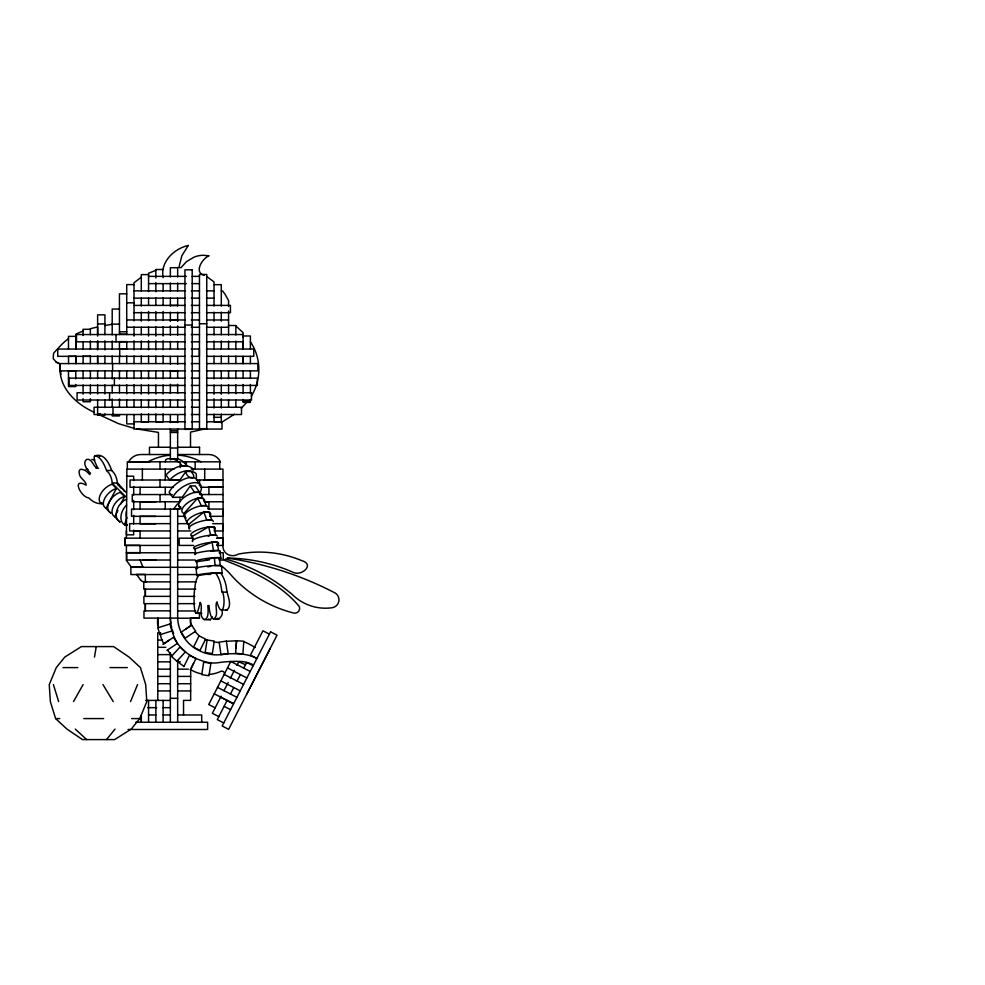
<?xml version="1.0" encoding="UTF-8"?>
<svg xmlns="http://www.w3.org/2000/svg" width="985" height="985" viewBox="0 0 985 985"><rect width="100%" height="100%" fill="white"/><g stroke="black" fill="none" stroke-linecap="round" stroke-linejoin="round"><path stroke-width="1.48" d="M140.067 552.745L140.079 545.468M140.079 538.204L140.079 531.001M140.079 509.11L140.079 501.833L155.839 501.833M140.079 494.556L140.079 487.292M142.369 480.015L142.369 469.106M158.45 447.252L158.45 432.403L136.644 428.918M165.258 494.556L165.258 487.255M165.258 480.015L165.258 469.106M165.258 461.83C164.544 457.754 171.021 458.37 173.508 459.145A28.368 20.057 -90 0 1 177.731 461.399L178.765 462.137M190.684 669.16L190.659 700.397L183.542 700.397L183.542 714.938M208.918 509.11L208.918 501.833L204.363 501.833M126.388 538.167L126.412 530.903M222.979 523.688L223.029 516.312M221.687 609.53C225.294 618.58 212.329 623.924 210.433 614.246A23.788 16.819 -90 0 1 209.066 605.529L207.761 605.615C208.266 609.099 209.128 621.276 203.329 619.072C198.687 614.529 203.193 606.415 200.14 602.352C193.983 631.225 192.912 594.608 195.067 586.962A16.856 11.918 90 0 1 197.726 576.865L197.997 576.41M236.018 648.032L236.56 640.804L226.402 641.284M196.52 477.725L196.15 473.551C188.061 467.185 175.589 473.169 169.654 480.126L166.009 474.979C171.944 468.023 184.429 462.039 192.518 468.417L193.183 470.337M94.474 657.093L96.247 646.591M190.634 618.211L190.524 618.691A10.022 10.022 0 0 0 191.459 625.229L185.5 629.218M126.4 525.621A42.183 29.833 -90 0 1 124.578 524.845L126.72 517.568M130.537 701.591L137.568 684.587M139.772 718.582L146.79 701.591L145.694 684.587L140.449 667.596L129.072 657.093L113.546 646.591L81.398 646.591L64.776 657.093L56.28 667.596L49.25 684.587L50.346 701.591L55.603 718.582L66.968 729.085L82.494 739.587L114.642 739.587L131.264 729.085L139.772 718.582L131.645 718.582M212.304 616.881L210.384 619.725L208.438 619.072M117.929 510.39L114.863 516.965L119.838 522.038M120.958 503.926L124.479 496.391L120.17 492.377L117.794 493.325A12.756 7.523 -47 0 0 108.412 503.926A12.756 7.523 -47 0 0 110.862 512.828M183.826 666.648L189.44 655.321L195.966 658.546L190.351 669.874M193.614 663.299L190.487 669.591L192.198 670.477A30.892 30.892 0 0 0 201.26 673.838L201.888 673.925M251.298 396.155C261.591 379.779 261.37 357.752 250.387 341.783M221.169 696.136L212.354 713.3L218.818 716.624M223.977 690.682L228.175 682.507M230.281 678.419L234.479 670.256M236.966 665.404L239.035 661.378A32.85 32.85 0 0 1 253.539 664.986M227.129 700.458L217.279 719.616L223.743 722.953M230.441 694.006L233.777 687.53M237.089 681.066L240.414 674.602M243.751 668.125L246.693 662.388L253.17 665.712M246.706 694.179L270.382 648.118M102.181 503.901A12.756 7.252 -43.7 0 1 100.051 495.344A12.756 7.252 -43.7 0 1 109.828 485.125L112.253 484.214L116.365 488.511L105.986 508.334L110.566 512.963M73.506 701.591L83.097 684.587M185.931 471.483C186.288 479.387 199.401 480.852 191.041 471.483L185.931 471.483L179.873 480.052L169.654 480.126M173.52 509.11L177.657 503.741M190.277 485.913L194.476 492.365L199.586 492.365L195.375 485.913L190.277 485.913L182.299 497.166L172.744 497.376L169.112 492.229A17.287 8.643 -35.3 0 1 185.796 478.525A17.287 8.643 -35.3 0 1 197.825 482.527M178.63 509.11L180.612 506.795M247.124 401.88L241.276 408.332M106.515 739.587L115.023 729.085M213.376 618.937C219.643 616.154 214.176 605.997 216.897 601.835C223.201 623.308 226.649 597.439 221.625 590.323A29.008 20.513 -90 0 0 215.456 572.814L197.185 575.708A12.756 1.12 -5.1 0 1 209.399 573.208A12.756 1.12 -5.1 0 1 221.736 573.541M226.144 610.244C232.866 606.969 227.683 596.036 226.735 590.323A29.008 20.513 -90 0 0 220.566 572.814L215.456 572.814M197.677 498.09L201.334 505.711L206.444 505.711L202.775 498.09L197.677 498.09L183.973 513.407L182.656 512.705A12.756 5.602 -29.3 0 1 191.915 500.245A12.756 5.602 -29.3 0 1 204.634 501.882M203.907 512.015L206.702 520.105L211.812 520.105L209.005 512.015L203.907 512.015L188.775 524.352L187.532 523.786A12.756 4.506 -22.2 0 1 197.948 513.739A12.756 4.506 -22.2 0 1 210.519 515.069M234.455 414.229L220.985 422.7M68.556 338.594L68.076 338.938A66.389 66.389 0 0 0 60.344 345.858L54.273 352.433A3.755 3.755 0 0 0 53.498 353.861L53.239 358.675L56.157 362.012A14.935 14.935 0 0 0 59.359 363.539A1.551 1.551 0 0 1 60.233 364.869C57.819 387.204 75.611 403.936 94.338 412.346M141.286 277.204L134.022 282.744L134.022 320.888M169.001 640.275L163.793 643.771A30.794 30.794 0 0 1 160.346 634.611M162.919 644.399L173.422 637.357L177.448 643.377A47.305 47.305 0 0 0 201.888 660.689A33.662 33.662 0 0 0 211.196 662.88L211.886 662.942A28.602 28.602 0 0 0 216.885 662.868L221.65 662.228A141.914 141.914 0 0 1 237.816 661.341L245.499 664.703M166.945 650.408L177.448 643.377A48.745 48.745 0 0 1 170.38 618.1L170.417 509.085M148.021 461.83L148.661 461.448A55.271 55.271 0 0 1 167.795 455.439L170.38 455.279M208.241 536.148L210.691 535.163L215.801 535.163L213.782 526.827L208.672 526.827L192.531 536.259L191.336 535.828A12.756 3.447 -16.3 0 1 202.578 528.145A12.756 3.447 -16.3 0 1 215.038 529.154M102.046 503.667A29.008 20.513 -90 0 1 88.822 497.942C80.671 497.154 71.203 476.875 86.163 485.174C86.224 480.729 79.132 478.353 79.231 473.034A2.844 2.007 -90 0 1 79.145 471.273L79.293 470.707A2.844 2.007 -90 0 1 79.662 469.98L81.201 469.192L84.254 469.993A23.788 16.819 -90 0 1 89.672 474.598L90.509 473.206C87.308 470.35 81.866 462.802 86.668 459.392C92.578 458.025 93.6 468.528 97.441 467.629L94.462 460.808L94.154 456.991A2.179 1.539 -90 0 1 94.732 455.944C104.016 452.46 109.224 463.442 111.711 470.473L113.977 473.022A16.856 11.918 -90 0 1 117.338 482.699L126.363 492.697M100.335 455.636L99.891 455.944A2.179 1.539 -90 0 0 99.497 456.511M126.585 499.296L124.332 500.355A12.756 8.323 -59.5 0 0 116.439 512.077A12.756 8.323 -59.5 0 0 120.158 521.915M171.144 459.478L174.283 458.616L178.617 459.145A28.368 20.057 -90 0 1 182.841 461.399L187.556 466.127L182.447 466.127L180.403 463.701M210.519 551.255L218.559 550.516L217.205 542.169L212.095 542.169L195.276 548.867L194.119 548.559A12.756 2.45 -11.3 0 1 207.54 542.809A12.756 2.45 -11.3 0 1 217.094 544.656M124.479 496.391L122.091 497.339A12.756 7.523 -47 0 0 112.709 507.952A12.756 7.523 -47 0 0 115.171 516.842M116.365 488.511L113.94 489.422A12.756 7.252 -43.7 0 0 104.164 499.641A12.756 7.252 -43.7 0 0 106.294 508.211M155.839 270.37L148.563 273.227L148.563 291.609M83.109 331.071L82.838 331.169A70.994 70.994 0 0 0 75.771 334.235L75.808 348.924M85.99 469.303L87.985 469.389M204.781 428.955L190.511 432.107L190.511 447.252M91.827 459.392L94.856 460.13M205.57 559.886L214.348 557.682L219.458 557.682L220.234 565.562L215.124 565.562L214.348 557.682M216.244 573.578L220.566 572.814M104.927 325.518L112.192 324.324M207.749 566.843L210.704 566.326M209.189 674.331L210.962 674.22A31.052 31.052 0 0 0 220.308 671.585L220.554 671.45A2.783 2.783 0 0 1 224.605 673.543M75.833 363.588L75.771 356.311L68.482 356.311L68.556 363.6M75.771 384.458L75.771 386.576L68.482 386.576L68.482 370.889L75.833 370.877M149.806 461.854L128.604 461.903A13.765 13.765 0 0 1 140.806 454.528L170.393 454.528M203.907 479.954L222.992 479.917L223.066 487.255L200.805 487.255M208.327 487.218L223.004 487.193L223.115 516.312L209.805 516.312M163.116 269.508L155.839 269.508L155.839 278.004M148.563 274.606L141.286 274.606L141.286 290.858M148.563 276.366L186.387 276.366M192.198 276.366L199.475 276.366M148.563 283.631L186.387 283.631M192.198 283.631L199.475 283.631M134.022 284.603L126.72 284.603L126.72 334.506M214.028 284.665L221.293 284.665L221.293 306.027M134.022 290.87L185.229 290.87M191.299 290.87L199.475 290.87M206.444 290.87L214.028 290.87M221.293 290.87L222.475 290.87L224.765 293.801L228.569 300.487L228.569 306.495M126.745 293.825L119.444 293.825L119.468 334.506M134.022 298.147L185.229 298.147M191.299 298.147L199.475 298.147M206.444 298.147L214.028 298.147M126.72 302.814L134.022 302.814M134.022 305.399L185.229 305.399M191.299 305.399L199.475 305.399M206.444 305.399L230.428 305.399L230.428 312.688L206.444 312.688M170.356 305.449L177.657 305.449M119.468 309.044L112.192 309.044L112.192 334.9M134.022 312.688L185.229 312.688M191.299 312.688L199.475 312.688M126.72 319.94L185.229 319.977M191.287 319.977L199.475 319.977M206.444 319.977L228.569 319.977M170.356 320.002L177.657 320.002M199.45 323.745L206.751 323.745M97.626 323.93L104.927 323.93M112.192 324.163L119.468 324.163M184.934 325.05L192.198 325.05M228.569 325.518L235.846 325.518L235.846 335.011M126.72 327.242L185.229 327.279M191.287 327.279L199.475 327.279M206.444 327.279L228.569 327.279M90.374 329.298L83.085 329.298L83.109 335.503M119.444 331.785L126.745 331.785M119.444 334.149L126.745 334.149M185.229 334.543L76.51 334.543L76.51 341.82L185.229 341.82M191.287 334.543L199.475 334.543M206.444 334.543L243.11 334.543M191.287 341.82L199.475 341.82M206.444 341.82L243.11 341.82M119.444 348.887L126.745 348.887M185.229 349.035L57.746 349.035L57.746 356.336L185.229 356.336M191.299 349.035L199.352 349.035L199.352 356.336L191.299 356.336M206.444 349.035L253.773 349.035L253.773 356.336L206.444 356.336M83.085 356.311L90.374 356.311M185.229 363.588L60.036 363.588L60.036 370.877L185.229 370.877M191.299 363.588L199.475 363.588M206.444 363.588L257.873 363.588L257.873 370.877L206.444 370.877M191.299 370.877L199.475 370.877M170.356 370.914L177.657 370.914M68.482 378.129L185.229 378.154M191.287 378.154L199.475 378.154M206.444 378.154L257.344 378.154L257.344 385.43L206.444 385.43M185.229 385.43L68.938 385.43L68.938 378.154M191.287 385.43L199.475 385.43M170.356 385.455L177.657 385.455M185.229 392.732L77.076 392.732L77.076 400.008L185.229 400.008M191.287 392.732L199.475 392.732M206.444 392.732L251.507 392.732L251.507 400.008L206.444 400.008M191.287 400.008L199.475 400.008M243.098 401.178L250.387 401.178M185.229 407.248L94.055 407.248L94.055 414.525L185.229 414.525M191.299 407.248L199.475 407.248M206.444 407.248L241.51 407.248L241.51 414.525L206.444 414.525M97.626 413.774L100.544 413.774M191.299 414.525L199.475 414.525M214.028 417.295L221.293 417.295M134.022 421.777L185.303 421.777M191.422 421.777L199.475 421.777M206.715 421.777L222.007 421.777L222.007 429.066L134.022 429.066L134.022 414.513M170.356 421.826L177.657 421.826M134.022 423.895L126.72 423.895L126.72 414.513M199.45 428.672L206.751 428.672M170.356 430.802L177.657 430.802M170.356 432.477L177.657 432.477M170.393 447.252L149.474 447.252L149.449 454.528M177.657 447.252L199.536 447.252M170.356 448.015L177.657 448.015M177.657 454.528L209.473 454.528A12.916 12.916 0 0 1 220.48 461.842L182.028 461.83M96.013 468.244L98.586 468.244M174.123 469.106L126.88 469.106L126.425 534.83L133.689 534.83L133.689 530.065M191.238 469.106L222.979 469.106L222.992 479.917L196.372 479.978M95.176 455.636C101.43 457.348 104.361 464.932 106.552 470.473L111.711 470.473M126.425 476.186L133.689 476.186L133.689 480.421M180.526 480.015L130.045 480.015L130.045 487.255L173.261 487.255M106.552 470.473L108.83 473.022A16.856 11.918 -90 0 1 112.179 482.699L117.375 483.29M172.264 494.556L132.273 494.556L132.273 501.784L179.984 501.784L179.984 497.45M199.795 494.556L223.066 494.532M204.621 501.784L223.066 501.784M174.074 508.826L179.184 508.826M179.972 509.085L131.547 509.085L131.547 516.312L170.417 516.312M208.34 509.048L223.238 509.085L223.238 516.312M177.682 516.312L184.983 516.312M155.839 516.386L140.079 516.386L140.079 523.774L155.839 523.774M170.417 523.663L129.626 523.663L129.626 530.952L170.417 530.952M177.682 523.663L188.652 523.663M212.698 523.688L223.238 523.663L223.238 530.952L214.127 530.952M124.578 524.845L127.163 524.845M177.682 530.952L190.782 530.952M217.106 538.106L222.979 538.106M170.38 538.155L124.836 538.155L124.836 545.419L170.38 545.419M193.22 538.192L179.172 538.192L179.172 545.419L193.713 545.419M216.675 538.192L223.164 538.192L223.164 545.419L216.675 545.419M126.412 552.634L139.673 552.634M126.412 552.782L170.417 552.782M177.682 552.782L195.239 552.745M219.126 552.782L223.238 552.782L223.238 560.022L219.126 560.022M126.412 560.022L170.417 560.022M177.682 560.022L195.227 560.022M209.399 559.886L196.003 561.795A12.756 1.576 -7.2 0 1 209.756 558.089A12.756 1.576 -7.2 0 1 219.212 559.283M142.948 567.151L131.3 567.151L126.412 560.391L126.412 545.37L139.673 545.394M197.517 567.298L130.87 567.298L130.87 574.563L170.38 574.563M145.534 574.415L136.558 574.415L140.227 579.488A6.71 6.71 0 0 0 140.756 580.19M206.776 574.354L210.642 574.354M177.657 574.563L197.874 574.563M146.863 581.679L143.835 581.679A3.952 3.952 0 0 1 143.096 581.618M170.38 581.876L143.785 581.876L143.785 589.116L170.38 589.116M177.657 581.876L196.36 581.839M177.657 589.116L195.707 589.116M221.736 592.133L226.846 592.133M170.38 596.368L143.908 596.368L143.908 603.657L170.38 603.657M177.657 596.368L194.845 596.381M177.657 603.657L194.845 603.657M222.376 610.047L227.486 610.047M170.38 610.86L143.958 610.86L143.958 618.1L177.657 618.1A37.824 37.824 0 0 0 199.647 650.826A38.009 38.009 0 0 0 223.423 654.274A78.271 78.271 0 0 1 240.734 654.052L242.162 654.151A40.213 40.213 0 0 1 255.521 657.758L256.839 658.411M177.657 610.971L195.707 610.971M195.781 613.199L201.826 613.31L196.717 613.31M191.287 618.1L199.438 618.1M214.422 618.74L219.532 618.74M204.215 619.787L210.384 619.725M158.339 625.524L157.809 618.1A25.216 25.216 0 0 0 158.253 627.642M160.715 632.752L157.735 632.752L157.809 700.397M157.748 640.078L162.451 640.078M157.748 647.305L165.825 647.305M157.735 654.619L170.38 654.619M157.735 661.846L170.38 661.846M177.657 661.846L180.304 661.846M63.003 667.596L77.852 667.596M110 667.596L127.299 667.596M157.735 669.16L170.38 669.16M177.657 669.16L188.394 669.16M157.735 676.399L170.38 676.399M177.657 676.399L190.684 676.399M157.735 683.713L170.38 683.713M177.657 683.713L190.684 683.713M157.735 690.941L170.38 690.941M177.657 690.941L190.684 690.941M170.356 698.316L177.657 698.316M145.669 700.397L170.393 700.433M147.615 707.661L156.726 707.661M162.796 707.661L170.393 707.661M148.55 714.938L155.839 714.975M163.104 714.938L170.393 714.975M177.657 714.975L201.691 714.975L201.691 722.214M55.603 718.582L59.753 718.582M83.774 718.582L103.647 718.582M135.671 722.251L207.626 722.251L207.626 729.491L128.062 729.491M133.775 530.915L139.673 530.927M142.936 559.972L155.839 560.022M219.236 642.54L214.139 641.998M177.657 455.218L181.203 455.439A55.271 55.271 0 0 1 200.337 461.448L200.977 461.83M197.69 568.616L196.544 568.468A12.756 1.12 -5.1 0 1 208.758 565.969A12.756 1.12 -5.1 0 1 221.096 566.301M134.379 428.426L118.594 423.685L98.007 414.18M205.299 639.721L207.035 640.41M186.19 518.036L184.946 517.47A12.756 4.506 -22.2 0 1 195.362 507.423A12.756 4.506 -22.2 0 1 207.933 508.752M199.118 635.879L205.606 639.093L199.992 650.42L193.503 647.207L199.105 635.805L195.067 631.582M269.397 634.131L262.921 630.806L250.399 655.185L256.863 658.509M250.215 671.45L230.81 661.477L208.721 704.534L215.161 707.846M227.498 667.916L246.89 677.926M224.149 674.417L243.566 684.39M220.849 680.857L240.242 690.867M217.513 687.358L236.917 697.331M214.201 693.797L233.605 703.77L220.652 697.134M224.112 706.343L230.576 709.668M204.301 275.258C193.552 272.673 202.159 258.439 209.079 255.78L203.058 255.275A26.533 26.533 0 0 0 194.279 257.011L186.46 261.616L180.981 267.711L178.888 267.551L181.843 255.768L188.32 245.413C173.976 248.799 160.087 261.838 163.116 277.635M180.772 507.718L179.467 507.004A12.756 5.602 -29.3 0 1 188.714 494.544A12.756 5.602 -29.3 0 1 201.445 496.181M184.023 666.254L183.358 665.872A28.208 28.208 0 0 1 177.226 660.849M218.485 618.937L217.537 618.223M118.853 485.125L117.387 484.214L121.5 488.511M206.788 276.576L214.028 281.858L214.028 306.076M235.846 325.973L243.123 332.684L243.123 337.092M126.252 497.179L112.216 483.29M75.279 729.085L86.655 739.587M167.475 650.051L171.956 655.825M102.969 684.587L113.238 701.591M183.838 514.035L184.761 515.918M184.318 516.448L186.904 522.764M140.067 559.96L142.96 567.298M188.16 523.848L189.686 528.108M53.399 684.587L58.657 701.591M208.672 526.827L210.691 535.163M192.075 536.012L192.974 539.595M212.095 542.169L213.45 550.516M194.821 548.436L195.707 553.767M219.963 551.095L220.862 558.286M196.631 560.724L197.369 568M221.514 565.969L222.154 573.208M196.101 568.222L196.741 575.449M190.659 618.1L190.659 625.487M97.626 336.107L97.614 326.934L90.374 328.719L90.374 334.789M97.626 340.687L97.638 349.86M97.638 355.967L97.65 363.6L97.626 356.336M75.82 356.262L75.833 363.6M250.387 349.059L250.387 335.983L243.098 335.983L243.098 349.059M250.387 356.336L250.387 363.6M250.387 370.877L250.387 378.511M250.387 384.482L250.387 393.421M250.387 399.393L250.387 402.373L243.098 402.373L243.098 399.393M243.123 341.512L243.123 348.875M243.098 370.877L243.098 378.511M243.098 384.482L243.098 393.421M235.846 341.032L235.846 349.059M235.846 356.077L235.846 363.6M235.846 370.877L235.846 378.659M235.846 384.667L235.846 393.704M235.846 399.725L235.846 407.248M228.569 311.001L228.569 335.048M228.569 341.056L228.569 349.059M228.569 356.09L228.569 363.6M228.569 370.877L228.569 378.659M228.569 384.667L228.569 393.704M228.569 399.725L228.569 407.248M223.115 523.663L223.115 530.952M222.979 530.952L222.979 547.315C223.964 554.851 232.177 557.769 238.493 554.075A110.185 110.185 0 0 1 301.853 560.662C315.422 564.651 300.93 577.05 292.545 572.051A169.432 169.432 0 0 0 230.946 558.138L227.129 558.064L234.947 559.283A340.65 340.65 0 0 1 335.405 593.142A8.003 8.003 0 0 1 332.61 607.659A47.058 47.058 0 0 1 291.979 594.189L281.833 586.21A174.628 174.628 0 0 0 254.167 569.699A174.616 174.616 0 0 0 230.145 560.33L225.553 559.012L224.248 560.133C251.754 570.968 280.06 583.342 299.428 606.662A4.962 4.962 0 0 1 292.582 612.744A124.652 124.652 0 0 1 272.87 605.763A124.787 124.787 0 0 1 228.717 572.334L222.585 566.683A10.096 10.096 0 0 0 221.182 566.19M221.293 312.085L221.293 321.172M221.293 327.242L221.293 334.814M221.293 340.872L221.293 349.059M221.293 356.028L221.293 363.6M221.293 370.877L221.293 378.917M221.293 385.037L221.293 394.222M221.293 398.814L221.293 407.999M221.293 414.119L221.293 421.789L214.028 421.789L214.028 414.119M219.729 461.83L219.729 469.106M214.028 312.134L214.028 321.221M214.028 327.242L214.028 334.838M214.028 340.896L214.028 349.059M214.028 356.041L214.028 363.6M214.028 370.877L214.028 378.917M214.028 385.037L214.028 394.222M214.028 398.814L214.028 407.999M208.918 487.255L208.918 494.556M206.751 429.066L206.751 274.458L199.45 274.458L199.475 429.066M204.72 469.106L204.72 479.978M201.9 494.532L201.95 497.45M199.549 447.252L199.549 454.528M199.561 479.941L199.561 485.802M199.438 613.754L199.438 618.211L177.657 618.211L177.682 509.085M195.153 461.83L195.153 469.106M186.313 461.83L186.313 464.735M180.267 467.653L180.267 461.83L127.336 461.83L127.336 469.106M177.657 276.908L177.657 267.711L170.356 267.711L170.356 276.908M177.657 283.04L177.657 290.907M177.657 298.184L177.657 306.052M177.657 312.183L177.657 321.381M177.657 325.986L177.657 335.183M177.657 341.315L177.657 349.096M177.657 356.373L177.657 364.315M177.657 370.446L177.657 378.191M177.657 384.248L177.657 393.458M177.657 399.59L177.657 407.285M177.657 414.55L177.657 422.59M177.657 428.721L177.657 459.909M177.657 660.479L177.657 722.214M170.356 283.04L170.356 290.907M170.356 298.184L170.356 306.052M170.356 312.183L170.356 321.381M170.356 325.986L170.356 335.183M170.356 341.315L170.356 349.096M170.356 356.373L170.356 364.315M170.356 370.446L170.356 378.191M170.356 384.248L170.356 393.458M170.356 399.59L170.356 407.285M170.356 414.55L170.356 422.59M170.356 428.721L170.356 459.909M170.356 652.907L170.356 722.214M165.258 501.784L165.258 509.11M163.116 283.594L163.116 291.449M163.116 297.593L163.116 305.424M163.116 311.408L163.116 320.617M163.116 326.761L163.116 335.971M163.116 340.576L163.116 349.786M163.116 355.93L163.116 363.6M163.116 370.877L163.116 378.831M163.116 384.913L163.116 394.049M163.116 399.972L163.116 407.753M163.116 413.848L163.116 421.789L155.839 421.789L155.839 413.848M163.116 700.397L163.116 722.214M159.989 461.83L159.989 469.106M159.989 480.015L159.989 487.255M160.05 494.556L160.05 501.784M155.839 282.596L155.839 291.769M155.839 297.876L155.839 305.522M155.839 311.629L155.839 320.802M155.839 326.921L155.839 336.094M155.839 340.675L155.839 349.847M155.839 355.967L155.839 363.6M155.839 370.877L155.839 378.831M155.839 384.913L155.839 394.049M155.839 399.972L155.839 407.753M155.876 700.397L155.876 722.214M148.563 297.729L148.563 305.424M148.563 311.519L148.563 320.716M148.563 326.835L148.563 336.033M148.563 340.625L148.563 349.823M148.563 355.942L148.563 363.6M148.563 370.877L148.563 378.831M148.563 384.913L148.563 394.049M148.563 399.972L148.563 407.753M148.563 413.848L148.563 421.789L141.286 421.789L141.286 413.848M148.563 700.397L148.563 722.214M145.337 574.563L145.337 581.839M141.323 715.295L141.323 722.214L141.286 716.427M141.286 298.147L141.286 306.003M141.286 312.073L141.286 321.159M141.286 327.229L141.286 334.802M141.286 340.872L141.286 349.059M141.286 356.028L141.286 363.6M141.286 370.877L141.286 378.831M141.286 384.913L141.286 394.049M141.286 399.972L141.286 407.753M134.022 326.983L134.022 336.144M134.022 340.724L134.022 349.872M134.022 355.979L134.022 363.6M134.022 370.877L134.022 378.671M134.022 384.704L134.022 393.754M134.022 399.775L134.022 407.31M133.689 486.504L133.689 495.049M133.689 500.405L133.689 509.676M133.689 515.315L133.689 524.02M126.72 349.059L126.745 341.61L119.444 341.61L119.468 349.059M126.745 356.016L126.72 363.6M126.72 370.877L126.72 378.671M126.72 384.704L126.72 393.754M126.72 399.775L126.72 407.31M126.683 552.782L126.683 560.022M124.947 538.155L124.947 545.419M119.714 349.035L119.714 356.336M119.468 356.016L119.468 363.6M119.468 370.877L119.468 378.991M119.468 385.147L119.468 392.843M119.468 398.999L119.468 407.248M116.033 334.543L116.033 341.82M114.371 378.154L114.371 385.43M113.004 407.248L113.004 414.525M112.61 363.588L112.61 370.877M112.192 340.945L112.192 349.059M112.192 356.053L112.192 363.6M112.192 370.877L112.192 378.991M112.192 385.147L112.192 392.843M112.192 398.999L112.192 407.248M109.569 392.732L109.569 400.008M104.927 334.666L104.927 314.855L97.626 314.855L97.626 334.506M104.927 340.761L104.927 349.897M104.927 355.991L104.927 363.6M104.927 370.877L104.927 378.769M104.927 384.827L104.927 393.926M104.927 399.972L104.927 407.581M104.927 413.774L104.927 415.153L97.626 415.153L97.626 399.972M97.626 341.783L97.626 349.059M97.626 370.877L97.626 378.769M97.626 384.827L97.626 393.926M90.374 340.847L90.374 349.084M90.374 356.016L90.374 363.6M90.374 370.877L90.374 378.856M90.374 384.963L90.374 394.111M90.374 398.691L90.374 401.745L83.085 401.745L83.085 398.691M83.109 341.426L83.085 349.084M83.109 356.213L83.085 363.6M83.085 370.877L83.085 378.856M83.085 384.963L83.085 394.111M75.771 349.035L75.771 336.365L68.482 336.365L68.482 349.035M75.771 370.889L75.771 378.917M173.594 633.355A46.123 46.123 0 0 1 172.535 630.4M171.685 627.396A46.123 46.123 0 0 1 171.23 625.352M170.873 623.296A46.123 46.123 0 0 1 170.38 618.1M122.965 489.422A12.756 7.252 -43.7 0 1 123.975 491.047M126.585 518.295A12.756 9 85.7 0 1 126.339 511.695M127.09 525.104A12.756 8.323 -59.5 0 1 120.896 517.839A12.756 8.323 -59.5 0 1 126.634 505.01M102.095 503.101A29.008 20.513 -90 0 1 100.852 502.682M179.307 506.179A83.109 58.768 90 0 1 180.883 508.703M172.744 497.376A17.287 8.643 -35.3 0 1 193.134 482.773A17.287 8.643 -35.3 0 1 199.549 493.571M189.366 529.08A12.756 3.447 -16.3 0 1 199.007 521.89A12.756 3.447 -16.3 0 1 213.363 521.41M192.715 541.553A12.756 2.45 -11.3 0 1 202.873 536.443A12.756 2.45 -11.3 0 1 217.254 536.111M195.104 554.617A12.756 1.576 -7.2 0 1 207.207 551.095A12.756 1.576 -7.2 0 1 219.556 551.563M143.342 581.655A3.608 3.608 0 0 1 142.406 581.409L142.185 581.31A4.075 4.075 0 0 1 141.544 580.916L141.15 580.584A5.762 5.762 0 0 1 140.572 579.968M59.359 363.539A14.615 14.615 0 0 1 55.825 361.79M60.885 374.497A84.722 84.722 0 0 1 60.528 370.52M243.787 641.555A110.776 110.776 0 0 1 255.263 647.527M145.337 603.657L145.337 610.934L145.337 603.657M145.337 589.116L145.337 596.381L145.337 589.116M236.535 640.706L235.6 653.314L242.876 653.855L243.812 641.247L236.535 640.706M203.673 662.166L201.753 674.663L208.968 675.772L210.876 663.274L203.673 662.166M207.096 639.979L205.175 652.476L212.366 653.584L214.287 641.087L207.096 639.979M270.567 631.853L222.179 726.007L228.643 729.331L277.031 635.177L270.567 631.853M180.009 647.022L171.476 656.355L176.857 661.255L185.377 651.922L180.009 647.022M191.632 625.167L181.117 632.198L185.143 638.206L195.646 631.188L191.632 625.167M169.863 624.01L157.809 627.827L159.989 634.722L172.043 630.905L169.863 624.01M226.378 641.136L219.187 642.158L220.96 654.668L228.163 653.646L226.378 641.136M192.198 269.828L184.934 269.828L184.934 429.374L192.198 429.374L192.198 269.828M119.468 414.722L112.192 414.722L112.192 415.929L119.468 415.929L119.468 414.722M243.123 363.6L243.123 356.238L243.098 363.6"/></g></svg>
